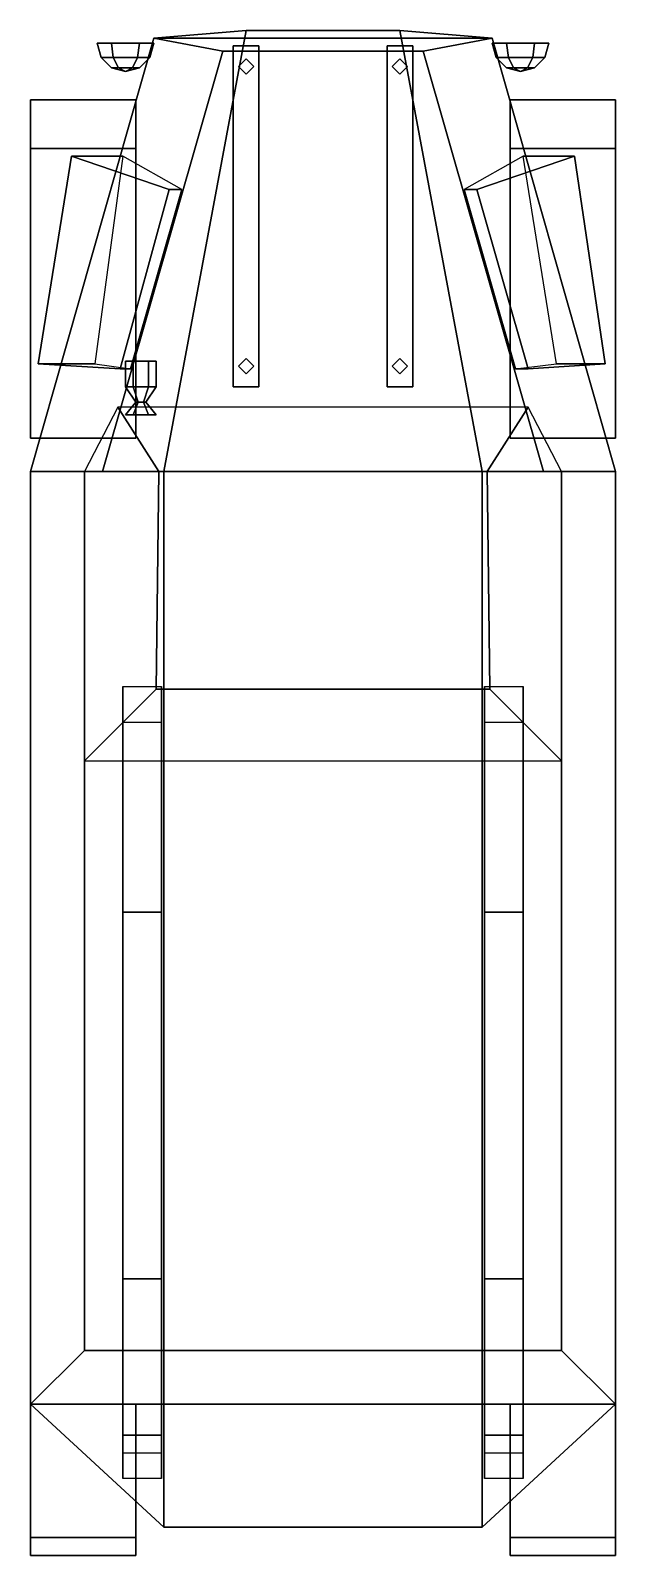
# Model space of a CAD drawing. Extents: x -1.14 to 1.14, y -3.04 to 2.91.
import ezdxf

# ---------------------------------------------------------------- set-up
doc = ezdxf.new("R2010")
doc.units = 0
doc.layers.get('0').update_dxf_attribs({"linetype": 'CONTINUOUS'})
doc.layers.add('MUDGUARD', color=4, linetype='CONTINUOUS')

msp = doc.modelspace()

# ---------------------------------------------------------------- linework, layer by layer
for points in [[(-0.3, 2.91, 0.6), (-0.62, 1.19, 0.68), (-1.14, 1.19, 1.37), (-0.66, 2.88, 1.13)], [(-0.66, 2.88, 1.13), (-1.14, 1.19, 1.37), (-0.86, 1.19, 1.77), (-0.39, 2.83, 1.54)], [(-0.66, 2.86, 1.09), (-0.715, 2.86, 0.9947), (-0.825, 2.86, 0.9947), (-0.88, 2.86, 1.09)], [(-0.8653, 2.805, 1.09), (-0.88, 2.86, 1.09), (-0.825, 2.86, 0.9947), (-0.8176, 2.805, 1.0075)], [(-0.715, 2.86, 1.1853), (-0.66, 2.86, 1.09), (-0.88, 2.86, 1.09), (-0.825, 2.86, 1.1853)], [(-0.8176, 2.805, 1.1725), (-0.825, 2.86, 1.1853), (-0.88, 2.86, 1.09), (-0.8653, 2.805, 1.09)], [(-0.8176, 2.805, 1.0075), (-0.825, 2.86, 0.9947), (-0.715, 2.86, 0.9947), (-0.7224, 2.805, 1.0075)], [(-0.7224, 2.805, 1.1725), (-0.715, 2.86, 1.1853), (-0.825, 2.86, 1.1853), (-0.8176, 2.805, 1.1725)], [(-0.7224, 2.805, 1.0075), (-0.715, 2.86, 0.9947), (-0.66, 2.86, 1.09), (-0.6747, 2.805, 1.09)], [(-0.6747, 2.805, 1.09), (-0.66, 2.86, 1.09), (-0.715, 2.86, 1.1853), (-0.7224, 2.805, 1.1725)], [(-0.66, 2.88, 1.13), (0.66, 2.88, 1.13), (0.3, 2.91, 0.6), (-0.3, 2.91, 0.6)], [(-0.39, 2.83, 1.54), (0.39, 2.83, 1.54), (0.66, 2.88, 1.13), (-0.66, 2.88, 1.13)], [(0.3, 2.91, 0.6), (0.62, 1.19, 0.68), (-0.62, 1.19, 0.68), (-0.3, 2.91, 0.6)], [(0.66, 2.88, 1.13), (1.14, 1.19, 1.37), (0.62, 1.19, 0.68), (0.3, 2.91, 0.6)], [(0.39, 2.83, 1.54), (0.86, 1.19, 1.77), (1.14, 1.19, 1.37), (0.66, 2.88, 1.13)], [(0.6747, 2.805, 1.09), (0.66, 2.86, 1.09), (0.715, 2.86, 0.9947), (0.7224, 2.805, 1.0075)], [(0.7224, 2.805, 1.1725), (0.715, 2.86, 1.1853), (0.66, 2.86, 1.09), (0.6747, 2.805, 1.09)], [(0.825, 2.86, 1.1853), (0.88, 2.86, 1.09), (0.66, 2.86, 1.09), (0.715, 2.86, 1.1853)], [(0.88, 2.86, 1.09), (0.825, 2.86, 0.9947), (0.715, 2.86, 0.9947), (0.66, 2.86, 1.09)], [(0.7224, 2.805, 1.0075), (0.715, 2.86, 0.9947), (0.825, 2.86, 0.9947), (0.8176, 2.805, 1.0075)], [(0.8176, 2.805, 1.1725), (0.825, 2.86, 1.1853), (0.715, 2.86, 1.1853), (0.7224, 2.805, 1.1725)], [(0.8176, 2.805, 1.0075), (0.825, 2.86, 0.9947), (0.88, 2.86, 1.09), (0.8653, 2.805, 1.09)], [(0.8653, 2.805, 1.09), (0.88, 2.86, 1.09), (0.825, 2.86, 1.1853), (0.8176, 2.805, 1.1725)], [(-0.825, 2.7647, 1.09), (-0.8653, 2.805, 1.09), (-0.8176, 2.805, 1.0075), (-0.7975, 2.7647, 1.0424)], [(-0.7975, 2.7647, 1.1376), (-0.8176, 2.805, 1.1725), (-0.8653, 2.805, 1.09), (-0.825, 2.7647, 1.09)], [(-0.86, 1.19, 1.77), (0.86, 1.19, 1.77), (0.39, 2.83, 1.54), (-0.39, 2.83, 1.54)], [(-0.7975, 2.7647, 1.0424), (-0.8176, 2.805, 1.0075), (-0.7224, 2.805, 1.0075), (-0.7425, 2.7647, 1.0424)], [(-0.7425, 2.7647, 1.1376), (-0.7224, 2.805, 1.1725), (-0.8176, 2.805, 1.1725), (-0.7975, 2.7647, 1.1376)], [(-0.7425, 2.7647, 1.0424), (-0.7224, 2.805, 1.0075), (-0.6747, 2.805, 1.09), (-0.715, 2.7647, 1.09)], [(-0.715, 2.7647, 1.09), (-0.6747, 2.805, 1.09), (-0.7224, 2.805, 1.1725), (-0.7425, 2.7647, 1.1376)], [(-0.35, 2.85, 0.56), (-0.35, 1.52, 0.56), (-0.25, 1.52, 0.56), (-0.25, 2.85, 0.56)], [(-0.25, 2.85, 0.56), (-0.25, 2.85, 0.47), (-0.35, 2.85, 0.47), (-0.35, 2.85, 0.56)], [(-0.35, 2.85, 0.47), (-0.35, 1.52, 0.47), (-0.35, 1.52, 0.56), (-0.35, 2.85, 0.56)], [(-0.25, 2.85, 0.47), (-0.25, 1.52, 0.47), (-0.35, 1.52, 0.47), (-0.35, 2.85, 0.47)], [(-0.3, 2.8, 0.56), (-0.33, 2.77, 0.56), (-0.33, 2.77, 0.6), (-0.3, 2.8, 0.6)], [(-0.27, 2.77, 0.56), (-0.3, 2.8, 0.56), (-0.3, 2.8, 0.6), (-0.27, 2.77, 0.6)], [(-0.25, 1.52, 0.56), (-0.25, 1.52, 0.47), (-0.25, 2.85, 0.47), (-0.25, 2.85, 0.56)], [(0.25, 2.85, 0.47), (0.25, 1.52, 0.47), (0.25, 1.52, 0.56), (0.25, 2.85, 0.56)], [(0.35, 2.85, 0.56), (0.35, 2.85, 0.47), (0.25, 2.85, 0.47), (0.25, 2.85, 0.56)], [(0.35, 2.85, 0.47), (0.35, 1.52, 0.47), (0.25, 1.52, 0.47), (0.25, 2.85, 0.47)], [(0.25, 2.85, 0.56), (0.25, 1.52, 0.56), (0.35, 1.52, 0.56), (0.35, 2.85, 0.56)], [(0.3, 2.8, 0.56), (0.27, 2.77, 0.56), (0.27, 2.77, 0.6), (0.3, 2.8, 0.6)], [(0.33, 2.77, 0.56), (0.3, 2.8, 0.56), (0.3, 2.8, 0.6), (0.33, 2.77, 0.6)], [(0.35, 1.52, 0.56), (0.35, 1.52, 0.47), (0.35, 2.85, 0.47), (0.35, 2.85, 0.56)], [(0.715, 2.7647, 1.09), (0.6747, 2.805, 1.09), (0.7224, 2.805, 1.0075), (0.7425, 2.7647, 1.0424)], [(0.7425, 2.7647, 1.1376), (0.7224, 2.805, 1.1725), (0.6747, 2.805, 1.09), (0.715, 2.7647, 1.09)], [(0.7425, 2.7647, 1.0424), (0.7224, 2.805, 1.0075), (0.8176, 2.805, 1.0075), (0.7975, 2.7647, 1.0424)], [(0.7975, 2.7647, 1.1376), (0.8176, 2.805, 1.1725), (0.7224, 2.805, 1.1725), (0.7425, 2.7647, 1.1376)], [(0.7975, 2.7647, 1.0424), (0.8176, 2.805, 1.0075), (0.8653, 2.805, 1.09), (0.825, 2.7647, 1.09)], [(0.825, 2.7647, 1.09), (0.8653, 2.805, 1.09), (0.8176, 2.805, 1.1725), (0.7975, 2.7647, 1.1376)], [(-0.77, 2.75, 1.09), (-0.7975, 2.7647, 1.1376), (-0.825, 2.7647, 1.09), (-0.77, 2.75, 1.09)], [(-0.77, 2.75, 1.09), (-0.825, 2.7647, 1.09), (-0.7975, 2.7647, 1.0424), (-0.77, 2.75, 1.09)], [(-0.77, 2.75, 1.09), (-0.7425, 2.7647, 1.1376), (-0.7975, 2.7647, 1.1376), (-0.77, 2.75, 1.09)], [(-0.77, 2.75, 1.09), (-0.7975, 2.7647, 1.0424), (-0.7425, 2.7647, 1.0424), (-0.77, 2.75, 1.09)], [(-0.77, 2.75, 1.09), (-0.715, 2.7647, 1.09), (-0.7425, 2.7647, 1.1376), (-0.77, 2.75, 1.09)], [(-0.77, 2.75, 1.09), (-0.7425, 2.7647, 1.0424), (-0.715, 2.7647, 1.09), (-0.77, 2.75, 1.09)], [(-0.33, 2.77, 0.56), (-0.3, 2.74, 0.56), (-0.3, 2.74, 0.6), (-0.33, 2.77, 0.6)], [(-0.3, 2.74, 0.56), (-0.27, 2.77, 0.56), (-0.27, 2.77, 0.6), (-0.3, 2.74, 0.6)], [(0.27, 2.77, 0.56), (0.3, 2.74, 0.56), (0.3, 2.74, 0.6), (0.27, 2.77, 0.6)], [(0.3, 2.74, 0.56), (0.33, 2.77, 0.56), (0.33, 2.77, 0.6), (0.3, 2.74, 0.6)], [(0.77, 2.75, 1.09), (0.715, 2.7647, 1.09), (0.7425, 2.7647, 1.0424), (0.77, 2.75, 1.09)], [(0.77, 2.75, 1.09), (0.7425, 2.7647, 1.1376), (0.715, 2.7647, 1.09), (0.77, 2.75, 1.09)], [(0.77, 2.75, 1.09), (0.7425, 2.7647, 1.0424), (0.7975, 2.7647, 1.0424), (0.77, 2.75, 1.09)], [(0.77, 2.75, 1.09), (0.7975, 2.7647, 1.1376), (0.7425, 2.7647, 1.1376), (0.77, 2.75, 1.09)], [(0.77, 2.75, 1.09), (0.7975, 2.7647, 1.0424), (0.825, 2.7647, 1.09), (0.77, 2.75, 1.09)], [(0.77, 2.75, 1.09), (0.825, 2.7647, 1.09), (0.7975, 2.7647, 1.1376), (0.77, 2.75, 1.09)], [(-0.98, 2.42, 1.2), (-1.11, 1.61, 1.31), (-0.79, 1.59, 1.71), (-0.6, 2.29, 1.61)], [(-0.78, 2.42, 1.2), (-0.89, 1.61, 1.31), (-1.11, 1.61, 1.31), (-0.98, 2.42, 1.2)], [(-0.55, 2.29, 1.61), (-0.78, 2.42, 1.2), (-0.98, 2.42, 1.2), (-0.6, 2.29, 1.61)], [(0.6, 2.29, 1.61), (0.98, 2.42, 1.2), (0.78, 2.42, 1.2), (0.55, 2.29, 1.61)], [(0.8, 1.59, 1.71), (1.1, 1.61, 1.31), (0.98, 2.42, 1.2), (0.6, 2.29, 1.61)], [(0.98, 2.42, 1.2), (1.1, 1.61, 1.31), (0.91, 1.61, 1.31), (0.78, 2.42, 1.2)], [(-0.6, 2.29, 1.61), (-0.79, 1.59, 1.71), (-0.75, 1.59, 1.71), (-0.55, 2.29, 1.61)], [(0.55, 2.29, 1.61), (0.75, 1.59, 1.71), (0.8, 1.59, 1.71), (0.6, 2.29, 1.61)], [(-0.79, 1.59, 1.71), (-1.11, 1.61, 1.31), (-0.89, 1.61, 1.31), (-0.75, 1.59, 1.71)], [(-0.74, 1.62, 1.842), (-0.77, 1.62, 1.79), (-0.77, 1.52, 1.79), (-0.74, 1.52, 1.842)], [(-0.77, 1.62, 1.79), (-0.74, 1.62, 1.738), (-0.74, 1.52, 1.738), (-0.77, 1.52, 1.79)], [(-0.65, 1.62, 1.79), (-0.77, 1.62, 1.79), (-0.74, 1.62, 1.842), (-0.68, 1.62, 1.842)], [(-0.68, 1.62, 1.738), (-0.74, 1.62, 1.738), (-0.77, 1.62, 1.79), (-0.65, 1.62, 1.79)], [(-0.68, 1.62, 1.842), (-0.74, 1.62, 1.842), (-0.74, 1.52, 1.842), (-0.68, 1.52, 1.842)], [(-0.74, 1.62, 1.738), (-0.68, 1.62, 1.738), (-0.68, 1.52, 1.738), (-0.74, 1.52, 1.738)], [(-0.65, 1.62, 1.79), (-0.68, 1.62, 1.842), (-0.68, 1.52, 1.842), (-0.65, 1.52, 1.79)], [(-0.68, 1.62, 1.738), (-0.65, 1.62, 1.79), (-0.65, 1.52, 1.79), (-0.68, 1.52, 1.738)], [(-0.3, 1.63, 0.56), (-0.33, 1.6, 0.56), (-0.33, 1.6, 0.6), (-0.3, 1.63, 0.6)], [(-0.27, 1.6, 0.56), (-0.3, 1.63, 0.56), (-0.3, 1.63, 0.6), (-0.27, 1.6, 0.6)], [(0.3, 1.63, 0.56), (0.27, 1.6, 0.56), (0.27, 1.6, 0.6), (0.3, 1.63, 0.6)], [(0.33, 1.6, 0.56), (0.3, 1.63, 0.56), (0.3, 1.63, 0.6), (0.33, 1.6, 0.6)], [(0.75, 1.59, 1.71), (0.91, 1.61, 1.31), (1.1, 1.61, 1.31), (0.8, 1.59, 1.71)], [(-0.33, 1.6, 0.56), (-0.3, 1.57, 0.56), (-0.3, 1.57, 0.6), (-0.33, 1.6, 0.6)], [(-0.3, 1.57, 0.56), (-0.27, 1.6, 0.56), (-0.27, 1.6, 0.6), (-0.3, 1.57, 0.6)], [(0.27, 1.6, 0.56), (0.3, 1.57, 0.56), (0.3, 1.57, 0.6), (0.27, 1.6, 0.6)], [(0.3, 1.57, 0.56), (0.33, 1.6, 0.56), (0.33, 1.6, 0.6), (0.3, 1.57, 0.6)], [(-0.72, 1.46, 1.7727), (-0.73, 1.46, 1.79), (-0.77, 1.52, 1.79), (-0.74, 1.52, 1.738)], [(-0.73, 1.46, 1.79), (-0.72, 1.46, 1.8073), (-0.74, 1.52, 1.842), (-0.77, 1.52, 1.79)], [(-0.7, 1.46, 1.7727), (-0.72, 1.46, 1.7727), (-0.74, 1.52, 1.738), (-0.68, 1.52, 1.738)], [(-0.72, 1.46, 1.8073), (-0.7, 1.46, 1.8073), (-0.68, 1.52, 1.842), (-0.74, 1.52, 1.842)], [(-0.69, 1.46, 1.79), (-0.7, 1.46, 1.7727), (-0.68, 1.52, 1.738), (-0.65, 1.52, 1.79)], [(-0.7, 1.46, 1.8073), (-0.69, 1.46, 1.79), (-0.65, 1.52, 1.79), (-0.68, 1.52, 1.842)], [(-0.35, 1.52, 0.56), (-0.35, 1.52, 0.47), (-0.25, 1.52, 0.47), (-0.25, 1.52, 0.56)], [(0.25, 1.52, 0.56), (0.25, 1.52, 0.47), (0.35, 1.52, 0.47), (0.35, 1.52, 0.56)], [(-0.8, 1.44, 1.67), (-0.93, 1.19, 1.67), (-0.65, 1.19, 2.11), (-0.64, 1.19, 2.11)], [(-0.64, 1.19, 2.11), (0.64, 1.19, 2.11), (0.8, 1.44, 1.67), (-0.8, 1.44, 1.67)], [(-0.72, 1.46, 1.8073), (-0.73, 1.46, 1.79), (-0.77, 1.41, 1.79), (-0.74, 1.41, 1.842)], [(-0.73, 1.46, 1.79), (-0.72, 1.46, 1.7727), (-0.74, 1.41, 1.738), (-0.77, 1.41, 1.79)], [(-0.7, 1.46, 1.8073), (-0.72, 1.46, 1.8073), (-0.74, 1.41, 1.842), (-0.68, 1.41, 1.842)], [(-0.72, 1.46, 1.7727), (-0.7, 1.46, 1.7727), (-0.68, 1.41, 1.738), (-0.74, 1.41, 1.738)], [(-0.69, 1.46, 1.79), (-0.7, 1.46, 1.8073), (-0.68, 1.41, 1.842), (-0.65, 1.41, 1.79)], [(-0.7, 1.46, 1.7727), (-0.69, 1.46, 1.79), (-0.65, 1.41, 1.79), (-0.68, 1.41, 1.738)], [(0.64, 1.19, 2.11), (0.65, 1.19, 2.11), (0.93, 1.19, 1.67), (0.8, 1.44, 1.67)], [(-0.68, 1.41, 1.842), (-0.74, 1.41, 1.842), (-0.77, 1.41, 1.79), (-0.65, 1.41, 1.79)], [(-0.65, 1.41, 1.79), (-0.77, 1.41, 1.79), (-0.74, 1.41, 1.738), (-0.68, 1.41, 1.738)], [(-1.14, 1.19, 1.37), (-1.14, -2.45, 1.37), (-0.93, -2.24, 1.67), (-0.93, 1.19, 1.67)], [(-0.62, 1.19, 0.68), (-0.62, -2.93, 0.68), (-1.14, -2.45, 1.37), (-1.14, 1.19, 1.37)], [(-1.14, -2.76, 0.92), (-1.14, 1.19, 0.92), (-1.14, 1.19, 1.37), (-1.14, -2.45, 1.37)], [(-1.14, -2.45, 1.37), (-1.14, 1.19, 1.37), (-1.14, 1.19, 0.92), (-1.14, -2.76, 0.92)], [(-0.93, -2.24, 1.67), (0.93, -2.24, 1.67), (0.93, 1.19, 1.67), (-0.93, 1.19, 1.67)], [(-0.93, 1.19, 1.67), (0.93, 1.19, 1.67), (0.65, 1.19, 2.11), (-0.65, 1.19, 2.11)], [(-0.93, 1.19, 1.67), (-0.93, 0.06, 1.67), (-0.65, 0.34, 2.11), (-0.64, 1.19, 2.11)], [(-0.65, 1.19, 2.11), (0.65, 1.19, 2.11), (0.64, 1.19, 2.11), (-0.64, 1.19, 2.11)], [(-0.65, 0.34, 2.11), (0.65, 0.34, 2.11), (0.64, 1.19, 2.11), (-0.64, 1.19, 2.11)], [(0.62, 1.19, 0.68), (0.62, -2.93, 0.68), (-0.62, -2.93, 0.68), (-0.62, 1.19, 0.68)], [(1.14, 1.19, 1.37), (1.14, -2.45, 1.37), (0.62, -2.93, 0.68), (0.62, 1.19, 0.68)], [(0.64, 1.19, 2.11), (0.65, 0.34, 2.11), (0.93, 0.06, 1.67), (0.93, 1.19, 1.67)], [(0.93, 1.19, 1.67), (0.93, -2.24, 1.67), (1.14, -2.45, 1.37), (1.14, 1.19, 1.37)], [(1.14, -2.45, 1.37), (1.14, 1.19, 1.37), (1.14, 1.19, 0.92), (1.14, -2.76, 0.92)], [(1.14, -2.76, 0.92), (1.14, 1.19, 0.92), (1.14, 1.19, 1.37), (1.14, -2.45, 1.37)], [(-0.93, 0.06, 1.67), (0.93, 0.06, 1.67), (0.65, 0.34, 2.11), (-0.65, 0.34, 2.11)], [(-0.63, 0.35, 0.7), (-0.63, -0.53, 0.4), (-0.78, -0.53, 0.4), (-0.78, 0.35, 0.9)], [(-0.78, 0.35, 0.9), (-0.78, -0.53, 0.4), (-0.78, -0.53, 0.49), (-0.78, 0.21, 0.9)], [(-0.63, -0.53, 0.49), (-0.63, -0.53, 0.4), (-0.63, 0.35, 0.7), (-0.63, 0.21, 0.7)], [(0.63, 0.35, 0.7), (0.63, -0.53, 0.4), (0.63, -0.53, 0.49), (0.63, 0.21, 0.7)], [(0.78, 0.35, 0.91), (0.78, -0.53, 0.4), (0.63, -0.53, 0.4), (0.63, 0.35, 0.7)], [(0.78, -0.53, 0.49), (0.78, -0.53, 0.4), (0.78, 0.35, 0.91), (0.78, 0.21, 0.91)], [(-0.78, 0.21, 0.9), (-0.78, -0.53, 0.49), (-0.63, -0.53, 0.49), (-0.63, 0.21, 0.7)], [(0.63, 0.21, 0.7), (0.63, -0.53, 0.49), (0.78, -0.53, 0.49), (0.78, 0.21, 0.91)], [(-0.78, -0.53, 0.4), (-0.78, -1.96, 0.4), (-0.78, -1.96, 0.49), (-0.78, -0.53, 0.49)], [(-0.63, -0.53, 0.4), (-0.63, -1.96, 0.4), (-0.78, -1.96, 0.4), (-0.78, -0.53, 0.4)], [(-0.78, -0.53, 0.49), (-0.78, -1.96, 0.49), (-0.63, -1.96, 0.49), (-0.63, -0.53, 0.49)], [(-0.63, -1.96, 0.49), (-0.63, -1.96, 0.4), (-0.63, -0.53, 0.4), (-0.63, -0.53, 0.49)], [(0.63, -0.53, 0.49), (0.63, -1.96, 0.49), (0.78, -1.96, 0.49), (0.78, -0.53, 0.49)], [(0.63, -0.53, 0.4), (0.63, -1.96, 0.4), (0.63, -1.96, 0.49), (0.63, -0.53, 0.49)], [(0.78, -0.53, 0.4), (0.78, -1.96, 0.4), (0.63, -1.96, 0.4), (0.63, -0.53, 0.4)], [(0.78, -1.96, 0.49), (0.78, -1.96, 0.4), (0.78, -0.53, 0.4), (0.78, -0.53, 0.49)], [(-0.63, -1.96, 0.4), (-0.63, -2.57, 0.51), (-0.78, -2.57, 0.51), (-0.78, -1.96, 0.4)], [(-0.78, -1.96, 0.4), (-0.78, -2.57, 0.51), (-0.78, -2.57, 0.6), (-0.78, -1.96, 0.49)], [(-0.78, -1.96, 0.49), (-0.78, -2.57, 0.6), (-0.63, -2.57, 0.6), (-0.63, -1.96, 0.49)], [(-0.63, -2.57, 0.6), (-0.63, -2.57, 0.51), (-0.63, -1.96, 0.4), (-0.63, -1.96, 0.49)], [(0.63, -1.96, 0.4), (0.63, -2.57, 0.51), (0.63, -2.57, 0.6), (0.63, -1.96, 0.49)], [(0.78, -1.96, 0.4), (0.78, -2.57, 0.51), (0.63, -2.57, 0.51), (0.63, -1.96, 0.4)], [(0.63, -1.96, 0.49), (0.63, -2.57, 0.6), (0.78, -2.57, 0.6), (0.78, -1.96, 0.49)], [(0.78, -2.57, 0.6), (0.78, -2.57, 0.51), (0.78, -1.96, 0.4), (0.78, -1.96, 0.49)], [(-1.14, -2.45, 1.37), (1.14, -2.45, 1.37), (0.93, -2.24, 1.67), (-0.93, -2.24, 1.67)], [(-0.62, -2.93, 0.68), (0.62, -2.93, 0.68), (1.14, -2.45, 1.37), (-1.14, -2.45, 1.37)], [(-0.78, -2.57, 0.6), (-0.78, -2.64, 0.9), (-0.63, -2.64, 0.7), (-0.63, -2.57, 0.6)], [(-0.63, -2.57, 0.51), (-0.63, -2.74, 0.7), (-0.78, -2.74, 0.9), (-0.78, -2.57, 0.51)], [(-0.78, -2.57, 0.51), (-0.78, -2.74, 0.9), (-0.78, -2.64, 0.9), (-0.78, -2.57, 0.6)], [(-0.63, -2.64, 0.7), (-0.63, -2.74, 0.7), (-0.63, -2.57, 0.51), (-0.63, -2.57, 0.6)], [(0.78, -2.57, 0.51), (0.78, -2.74, 0.91), (0.63, -2.74, 0.7), (0.63, -2.57, 0.51)], [(0.63, -2.57, 0.51), (0.63, -2.74, 0.7), (0.63, -2.64, 0.7), (0.63, -2.57, 0.6)], [(0.63, -2.57, 0.6), (0.63, -2.64, 0.7), (0.78, -2.64, 0.91), (0.78, -2.57, 0.6)], [(0.78, -2.64, 0.91), (0.78, -2.74, 0.91), (0.78, -2.57, 0.51), (0.78, -2.57, 0.6)]]:
    msp.add_3dface(points)
at = {"layer": 'MUDGUARD'}
for points in [[(-1.14, 2.45, 1.08), (-1.14, 2.64, 0.92), (-0.73, 2.64, 0.92), (-0.73, 2.45, 1.08)], [(-0.73, 2.45, 1.08), (-0.73, 2.64, 0.92), (-1.14, 2.64, 0.92), (-1.14, 2.45, 1.08)], [(-1.14, 1.32, 0.92), (-1.14, 2.64, 0.92), (-1.14, 2.45, 1.08), (-1.14, 1.32, 1.08)], [(-1.14, 1.32, 1.08), (-1.14, 2.45, 1.08), (-1.14, 2.64, 0.92), (-1.14, 1.32, 0.92)], [(1.14, 2.45, 1.08), (1.14, 2.64, 0.92), (0.73, 2.64, 0.92), (0.73, 2.45, 1.08)], [(0.73, 2.45, 1.08), (0.73, 2.64, 0.92), (1.14, 2.64, 0.92), (1.14, 2.45, 1.08)], [(1.14, 1.32, 1.08), (1.14, 2.45, 1.08), (1.14, 2.64, 0.92), (1.14, 1.32, 0.92)], [(1.14, 1.32, 0.92), (1.14, 2.64, 0.92), (1.14, 2.45, 1.08), (1.14, 1.32, 1.08)], [(-1.14, 1.32, 1.08), (-1.14, 2.45, 1.08), (-0.73, 2.45, 1.08), (-0.73, 1.32, 1.08)], [(-0.73, 1.32, 1.08), (-0.73, 2.45, 1.08), (-1.14, 2.45, 1.08), (-1.14, 1.32, 1.08)], [(0.73, 1.32, 1.08), (0.73, 2.45, 1.08), (1.14, 2.45, 1.08), (1.14, 1.32, 1.08)], [(1.14, 1.32, 1.08), (1.14, 2.45, 1.08), (0.73, 2.45, 1.08), (0.73, 1.32, 1.08)], [(-0.73, -2.97, 0.88), (-0.73, -2.45, 0.88), (-1.14, -2.45, 0.88), (-1.14, -2.97, 0.88)], [(-1.14, -2.97, 0.88), (-1.14, -2.45, 0.88), (-0.73, -2.45, 0.88), (-0.73, -2.97, 0.88)], [(-1.14, -3, 0.7), (-1.14, -2.45, 0.72), (-1.14, -2.45, 0.88), (-1.14, -2.97, 0.88)], [(-1.14, -2.97, 0.88), (-1.14, -2.45, 0.88), (-1.14, -2.45, 0.72), (-1.14, -3, 0.7)], [(0.73, -2.97, 0.88), (0.73, -2.45, 0.88), (1.14, -2.45, 0.88), (1.14, -2.97, 0.88)], [(1.14, -2.97, 0.88), (1.14, -2.45, 0.88), (0.73, -2.45, 0.88), (0.73, -2.97, 0.88)], [(1.14, -2.97, 0.88), (1.14, -2.45, 0.88), (1.14, -2.45, 0.72), (1.14, -3, 0.7)], [(1.14, -3, 0.7), (1.14, -2.45, 0.72), (1.14, -2.45, 0.88), (1.14, -2.97, 0.88)], [(-0.73, -3.04, 0.46), (-0.73, -2.97, 0.88), (-1.14, -2.97, 0.88), (-1.14, -3.04, 0.46)], [(-1.14, -3.04, 0.46), (-1.14, -2.97, 0.88), (-0.73, -2.97, 0.88), (-0.73, -3.04, 0.46)], [(1.14, -3.04, 0.46), (1.14, -2.97, 0.88), (0.73, -2.97, 0.88), (0.73, -3.04, 0.46)], [(0.73, -3.04, 0.46), (0.73, -2.97, 0.88), (1.14, -2.97, 0.88), (1.14, -3.04, 0.46)]]:
    msp.add_3dface(points, dxfattribs=at)

doc.saveas('drawing.dxf')
